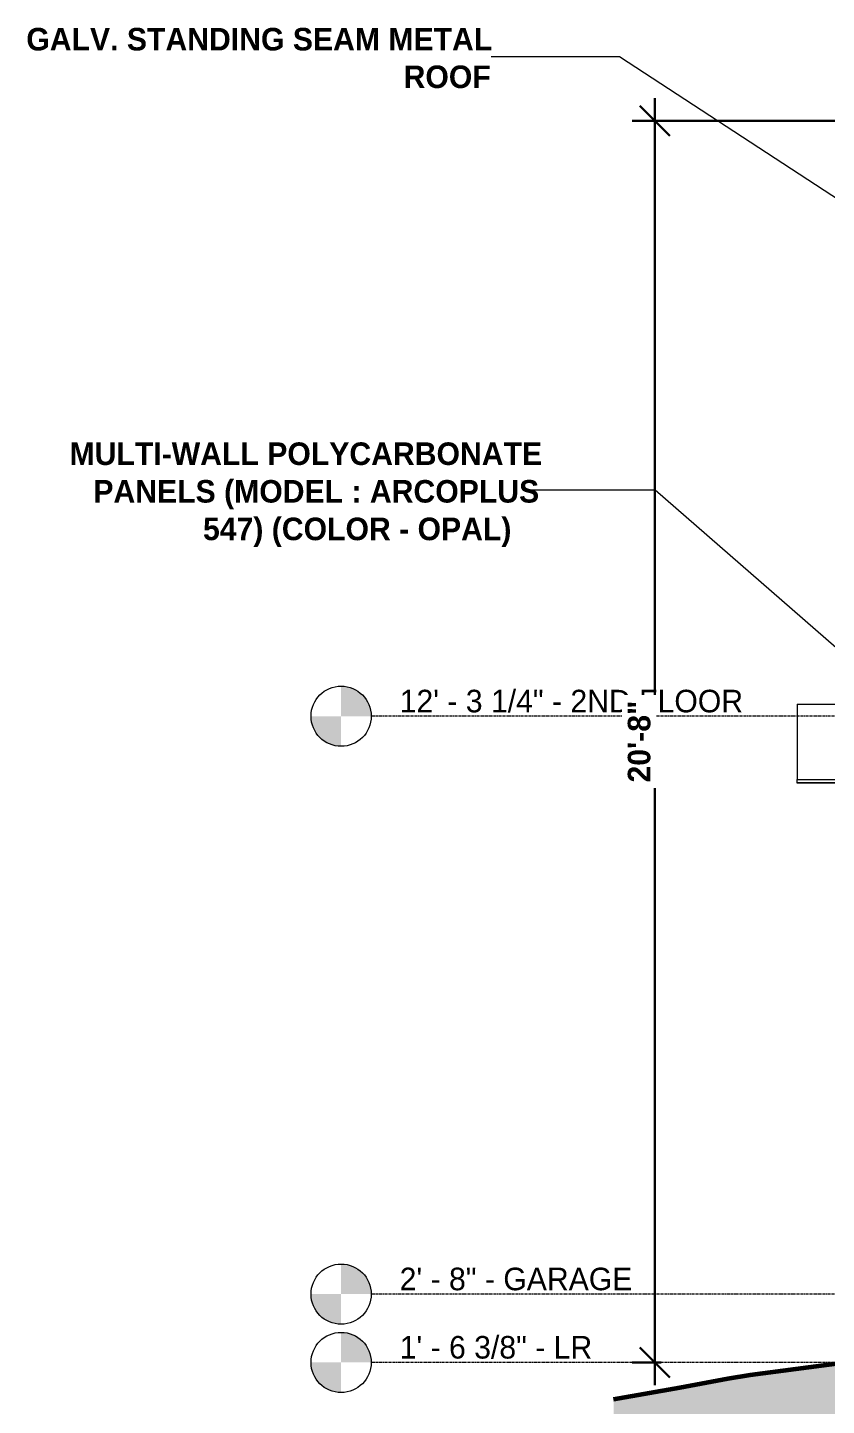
# Model space of a CAD drawing. Header units: inches. Extents: x -9021 to -6963, y -226 to 478.
# Drawn here: x -7771.7 to -7612.3, y 9.8 to 284.6 of the extents above; entities that cross this region are included whole.
import ezdxf

# ---------------------------------------------------------------- set-up
doc = ezdxf.new("R2010")
doc.units = ezdxf.units.IN
doc.header["$MEASUREMENT"] = 0
doc.linetypes.add('Grid Line 1_2_', pattern=[0.8749999999999999, 0.4999999999999999, -0.125, 0.125, -0.125])
for name, color, linetype, lineweight in [('A-ANNO-DIMS-1', 211, 'Continuous', 30), ('A-CLNG', 13, 'Continuous', 18), ('A-FLOR-LEVL', 51, 'Continuous', 9), ('A-FLOR-LEVL-1', 51, 'Grid Line 1_2_', 9), ('A-ROOF', 132, 'Continuous', 18), ('C-TOPO', 7, 'Continuous', 9), ('C-TOPO-1', 7, 'Continuous', 60), ('G-ANNO-TEXT', 231, 'Continuous', 9)]:
    doc.layers.add(name, color=color, linetype=linetype, lineweight=lineweight)
doc.styles.add('Century Gothic', font='ufonts.com_century-gothic.ttf', dxfattribs={"height": 4.499999999999996})
doc.styles.add('Century Gothic_B', font='GOTHICB.TTF', dxfattribs={"height": 4.499999999999996})
doc.dimstyles.new('OD__1__Tol__', dxfattribs={"dimscale": 12, "dimtxt": 4.698757213728865, "dimasz": 0.5, "dimexe": 0.375, "dimexo": 0.2500000000000001, "dimgap": 0.06250000000000001, "dimtad": 1, "dimdec": 0, "dimzin": 3, "dimdsep": 46, "dimlunit": 4, "dimtxsty": 'Century Gothic_B', "dimblk1": 'OBLIQUE', "dimblk2": 'OBLIQUE', "dimsah": 1, "dimcen": 0.09, "dimdle": 0.375, "dimazin": 0, "dimtfac": 1, "dimtdec": 4, "dimtix": 1, "dimtmove": 0, "dimatfit": 3, "dimfxl": 1, "dimtvp": 1, "dimtfill": 1, "dimfrac": 2, "dimtolj": 1, "dimtzin": 0, "dimlwd": 30, "dimlwe": 30, "dimarcsym": 2})

# ---------------------------------------------------------------- blocks, each defined once
blk = doc.blocks.new('Level - Level Head - Circle-50818-BUILDING ELEVATION - SOUTH _STREET_')
at = {"layer": 'A-FLOR-LEVL'}
h = blk.add_hatch(color=256, dxfattribs=at)
edge = h.paths.add_edge_path(flags=0)
edge.add_line((8283.597217687306, 31.99999999999999), (8289.597217687306, 31.99999999999999))
edge.add_arc((8283.597217687306, 31.99999999999998), 6.000000000000011, 2.544443745170813e-14, 90.0000000000001)
edge.add_line((8283.597217687306, 37.99999999999997), (8283.597217687306, 31.99999999999999))
h = blk.add_hatch(color=256, dxfattribs=at)
edge = h.paths.add_edge_path(flags=0)
edge.add_line((8283.597217687306, 25.99999999999998), (8283.597217687306, 31.99999999999995))
edge.add_line((8283.597217687306, 31.99999999999995), (8277.597217687306, 31.99999999999995))
edge.add_arc((8283.597217687306, 31.99999999999998), 6.000000000000004, 180.0000000000002, 269.9999999999997)
blk.add_circle((8283.597217687306, 31.99999999999998), 6, dxfattribs=at)
blk = doc.blocks.new('_Oblique')
at = {"color": 0, "linetype": 'ByBlock', "lineweight": -2}
blk.add_line((-0.5, -0.5), (0.5, 0.5), dxfattribs=at)
blk = doc.blocks.new('DIMBLOCK1-BUILDING ELEVATION - SOUTH _STREET_')
at = {"layer": 'A-ANNO-DIMS-1', "color": 0, "lineweight": 30, "transparency": 16777216}
for p, q in [((-7646.577793600971, 270.5153029669471), (-7646.577793600971, 13.875)), ((-7597.927509242139, 266.0153029669471), (-7651.077793600971, 266.0153029669471)), ((-7645.335152913847, 18.375), (-7651.077793600971, 18.375))]:
    blk.add_line(p, q, dxfattribs=at)
at = {"layer": 'Defpoints', "color": 0, "transparency": 16777216}
for p in [(-7594.927509242139, 266.0153029669471), (-7646.577793600971, 18.375), (-7642.335152913847, 18.375)]:
    blk.add_point(p, dxfattribs=at)
at = {"layer": 'A-ANNO-DIMS-1', "color": 0, "lineweight": 30, "transparency": 16777216, "xscale": 5.999999999999999, "yscale": 5.999999999999999, "zscale": 5.999999999999999}
for p, rotation in [((-7646.577793600971, 266.0153029669471), 90), ((-7646.577793600971, 18.375), 270)]:
    blk.add_blockref('_Oblique', p, dxfattribs=dict(at, rotation=rotation))
at = {"layer": 'A-ANNO-DIMS-1', "color": 0, "transparency": 16777216, "insert": (-7649.690981925713, 142.1951514834757), "char_height": 4.499999999999996, "attachment_point": 5, "rotation": 90, "style": 'Century Gothic_B', "bg_fill": 3, "box_fill_scale": 1.25, "bg_fill_color": 256, "bg_fill_true_color": 13158600, "bg_fill_transparency": 0}
blk.add_mtext('\\A1;20\'-8"', dxfattribs=at)

msp = doc.modelspace()

# ---------------------------------------------------------------- hatches: boundary and pattern name
at = {"layer": 'A-CLNG'}
msp.add_hatch(color=256, dxfattribs=at).paths.add_polyline_path([(-7372.365009242098, 133.8750000000001), (-7371.615009242107, 133.8750000000001), (-7371.615009242107, 133.9999999999999), (-7618.177509242125, 133.9999999999999), (-7618.177509242125, 133.8750000000001), (-7377.110511321504, 133.8750000000001)], flags=0)
at = {"layer": 'C-TOPO'}
msp.add_hatch(color=256, dxfattribs=at).paths.add_polyline_path([(-7565.703149297713, -196.9090787343035), (-7520.177509242134, -196.9090787343035), (-7520.177509242134, 18.48472711255559), (-7560.59019818392, 20.44140303027947), (-7572.468483237601, 18.87474427237171), (-7609.355422895864, 18.22949960996442), (-7627.596084175148, 15.85288297517067), (-7632.009378579814, 15.10289261875977), (-7641.592740594815, 13.33918116996972), (-7654.805511321505, 10.95957382891336), (-7654.805511321505, -196.9090787343035), (-7572.468483237601, -196.9090787343035)], flags=0)

# ---------------------------------------------------------------- linework, layer by layer
at = {"layer": 'A-CLNG'}
for p, q in [((-7618.177509242125, 134.6249999999998), (-7371.615009242099, 134.6249999999998)), ((-7618.177509242125, 133.8749999999998), (-7618.177509242125, 134.6249999999998)), ((-7114.677509242107, 133.8749999999998), (-7618.177509242125, 133.8749999999998))]:
    msp.add_line(p, q, dxfattribs=at)
at = {"layer": 'A-FLOR-LEVL-1'}
for p, q in [((-7014.028920662904, 147.2499999998935), (-7703.149673060239, 147.2499999999006)), ((-7014.028920662904, 32), (-7703.149673060239, 32)), ((-7014.028920662904, 18.37499999999999), (-7703.149673060239, 18.37499999999999))]:
    msp.add_line(p, q, dxfattribs=at)
at = {"layer": 'A-ROOF'}
for p, q in [((-7618.177509242125, 149.6249999999998), (-7371.615009242107, 149.6249999999998)), ((-7618.177509242125, 149.6249999999998), (-7618.177509242125, 134.6249999999998)), ((-7371.615009242107, 133.9999999999998), (-7618.177509242125, 133.9999999999998))]:
    msp.add_line(p, q, dxfattribs=at)
at = {"layer": 'C-TOPO'}
for p, q in [((-7627.596255981867, 15.85288524627694), (-7609.35528918499, 18.22950839996346)), ((-7632.009097778742, 15.10289812088021), (-7641.592838013115, 13.33917331695565)), ((-7627.596255981867, 15.85288524627694), (-7632.009097778742, 15.10289812088021)), ((-7641.592838013115, 13.33917331695565), (-7654.805511321505, 10.95960292104396))]:
    msp.add_line(p, q, dxfattribs=at)
at = {"layer": 'C-TOPO-1'}
for p, q in [((-7609.355422895866, 18.22949960996351), (-7627.596084175148, 15.85288297517058)), ((-7632.009378579814, 15.10289261875964), (-7641.592740594817, 13.3391811699696)), ((-7627.596084175148, 15.85288297517058), (-7632.009378579814, 15.10289261875964)), ((-7641.592838013117, 13.33916362502689), (-7654.805511321505, 10.95957382891328))]:
    msp.add_line(p, q, dxfattribs=at)
at = {"layer": 'G-ANNO-TEXT'}
for p, q in [((-7653.627671777191, 278.7732502942002), (-7679.191214449402, 278.7732502942001)), ((-7521.097892453417, 192.0657353375899), (-7653.627671777191, 278.7732502942002)), ((-7646.502671777154, 192.3532215131645), (-7672.066214449371, 192.3532215131645)), ((-7569.669241988244, 125.2987979996215), (-7646.502671777154, 192.3532215131645))]:
    msp.add_line(p, q, dxfattribs=at)

# ---------------------------------------------------------------- block references
at = {"layer": 'A-FLOR-LEVL'}
for p in [(-15992.74689074755, 115.2499999999006), (-15992.74689074755, 0), (-15992.74689074755, -13.625)]:
    msp.add_blockref('Level - Level Head - Circle-50818-BUILDING ELEVATION - SOUTH _STREET_', p, dxfattribs=at)

# ---------------------------------------------------------------- texts
at = {"layer": 'A-FLOR-LEVL', "char_height": 4.499999999999996, "attachment_point": 1, "style": 'Century Gothic'}
for s, insert, width in [('12\' - 3 1/4" - 2ND FLOOR', (-7697.474575188297, 152.5253917589909), 87.56699999999994), ('2\' - 8" - GARAGE', (-7697.474575188297, 37.27539175909035), 59.38799999999995), ('1\' - 6 3/8" - LR', (-7697.474575188297, 23.65039175909036), 48.32849999999995)]:
    msp.add_mtext(s, dxfattribs=dict(at, insert=insert, width=width))
at = {"layer": 'G-ANNO-TEXT', "char_height": 4.499999999999996, "attachment_point": 1, "style": 'Century Gothic_B'}
for s, insert, width in [('GALV. STANDING SEAM METAL', (-7771.940820748614, 284.5256124989245), 112.4129999999999), ('ROOF', (-7696.690820748614, 277.0256124989245), 21.20999999999998), ('MULTI-WALL POLYCARBONATE', (-7763.322907362757, 201.8567648202511), 110.5949999999999), ('PANELS (MODEL : ARCOPLUS', (-7758.572907362757, 194.3567648202511), 104.8379999999999), ('547) (COLOR - OPAL)', (-7736.697907362757, 186.856764820251), 78.32549999999992)]:
    msp.add_mtext(s, dxfattribs=dict(at, insert=insert, width=width))

# ---------------------------------------------------------------- next in the draw order: dimensions: what is measured, and where the dimension line sits
at = {"layer": 'A-ANNO-DIMS-1'}
dim = msp.add_linear_dim(base=(-7646.577793600971, 18.375), p1=(-7594.927509242136, 266.015302966947), p2=(-7642.335152913844, 18.375), angle=89.99999999999991, dimstyle='OD__1__Tol__', override={"dimpost": '<>', "dimfxl": 252.1372727941367}, dxfattribs=at)
dim.commit()
dim.dimension.update_dxf_attribs({"geometry": 'DIMBLOCK1-BUILDING ELEVATION - SOUTH _STREET_', "text_midpoint": (-7649.690981925713, 142.1951514834757)})

doc.saveas('drawing.dxf')
